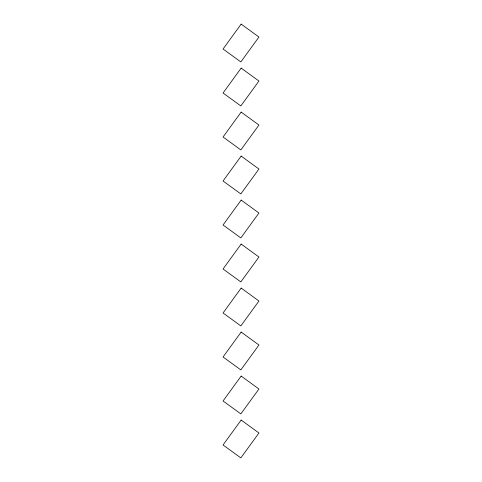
<?xml version="1.0" encoding="UTF-8"?>
<svg xmlns="http://www.w3.org/2000/svg" width="482" height="482" viewBox="0 0 482 482"><rect width="100%" height="100%" fill="white"/><g stroke="black" fill="none" stroke-linecap="round" stroke-linejoin="round"><path stroke-width="0.72" d="M241.151 24.1L223.052 49.013L240.849 61.943L258.948 37.03L241.151 24.1M241.151 68.095L223.052 93.008L240.849 105.938L258.948 81.024L241.151 68.095M241.151 112.089L223.052 137.002L240.849 149.932L258.948 125.019L241.151 112.089M241.151 156.084L223.052 180.997L240.849 193.933L258.948 169.013L241.151 156.084M241.151 200.078L223.052 224.998L240.849 237.927L258.948 213.008L241.151 200.078M241.151 244.073L223.052 268.992L240.849 281.922L258.948 257.002L241.151 244.073M241.151 288.067L223.052 312.987L240.849 325.916L258.948 301.003L241.151 288.067M241.151 332.068L223.052 356.981L240.849 369.911L258.948 344.998L241.151 332.068M241.151 376.062L223.052 400.976L240.849 413.905L258.948 388.992L241.151 376.062M241.151 420.057L223.052 444.97L240.849 457.9L258.948 432.987L241.151 420.057"/></g></svg>
